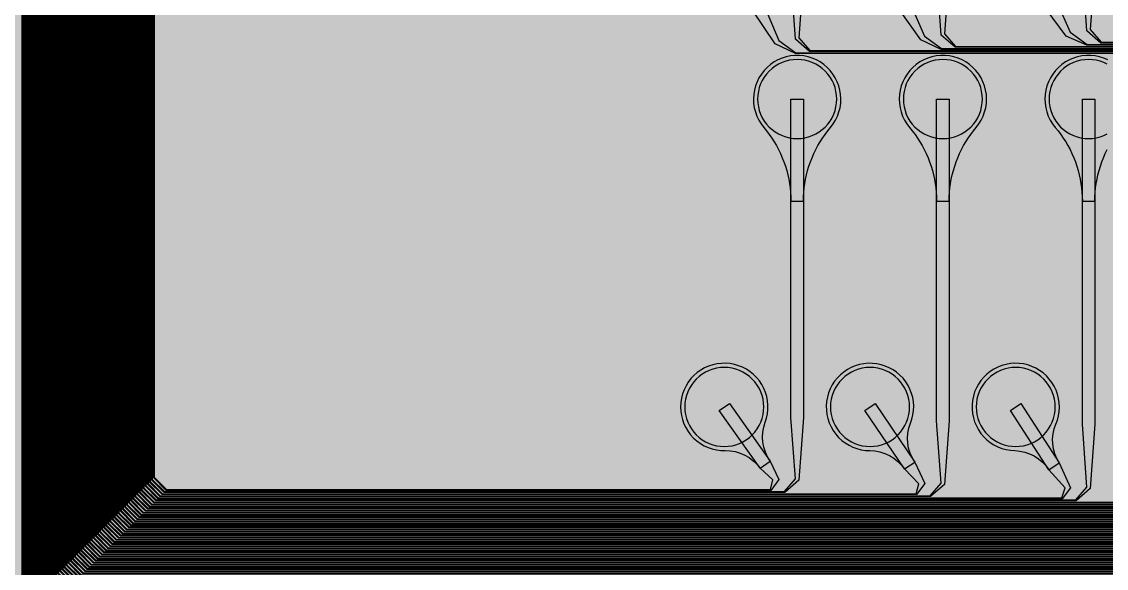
# Model space of a CAD drawing. Header units: metres. Extents: x -7220 to 10980, y -29667 to 1833.
# Drawn here: x 1880 to 4485, y -28280 to -26966 of the extents above; entities that cross this region are included whole.
import ezdxf

# ---------------------------------------------------------------- set-up
doc = ezdxf.new("R2010")
doc.units = ezdxf.units.M
for name, color, linetype in [('Metal1', 4, 'CONTINUOUS'), ('Polyimide', 7, 'CONTINUOUS'), ('Polyimide_Negative', 5, 'CONTINUOUS')]:
    doc.layers.add(name, color=color, linetype=linetype)

msp = doc.modelspace()

# ---------------------------------------------------------------- hatches: boundary and pattern name
at = {"layer": 'Polyimide'}
msp.add_hatch(color=7, dxfattribs=at).paths.add_polyline_path([(4099.4, -13861.6), (4142.6, -14152.8), (4214.2, -14438.4), (4313.4, -14715.5), (4439.2, -14981.7), (4590.6, -15234.2), (4766, -15470.7), (4963.7, -15688.8), (5181.8, -15886.5), (5418.3, -16061.9), (5670.8, -16213.3), (5936.9, -16339.1), (6214.1, -16438.3), (6499.7, -16509.9), (6790.9, -16553.1), (7085, -16567.5), (9980.4, -16567.5), (10058.8, -16571.4), (10136.4, -16582.9), (10212.6, -16601.9), (10286.5, -16628.4), (10357.5, -16662), (10424.8, -16702.3), (10487.9, -16749.1), (10546.1, -16801.8), (10598.8, -16860), (10645.6, -16923), (10685.9, -16990.4), (10719.5, -17061.4), (10745.9, -17135.3), (10765, -17211.4), (10776.5, -17289.1), (10780.4, -17367.5), (10780.4, -21957.3), (10741.6, -22012.9), (10706, -22070.6), (10673.6, -22130.1), (10644.5, -22191.4), (10618.9, -22254.2), (10596.8, -22318.2), (10578.3, -22383.5), (10563.4, -22449.6), (10552.2, -22516.5), (10544.7, -22583.8), (10541, -22651.5), (10541, -22719.3), (10544.7, -22787), (10552.2, -22854.4), (10563.4, -22921.2), (10578.3, -22987.4), (10596.8, -23052.6), (10618.9, -23116.7), (10644.5, -23179.5), (10673.6, -23240.7), (10706, -23300.3), (10741.6, -23357.9), (10780.4, -23413.5), (10780.4, -28667.5), (10776.5, -28745.9), (10765, -28823.6), (10745.9, -28899.7), (10719.5, -28973.6), (10685.9, -29044.6), (10645.6, -29112), (10598.8, -29175), (10546.1, -29233.2), (10487.9, -29285.9), (10424.8, -29332.7), (10357.5, -29373), (10286.5, -29406.6), (10212.6, -29433.1), (10136.4, -29452.1), (10058.8, -29463.6), (9980.4, -29467.5), (-6219.6, -29467.5), (-6298, -29463.6), (-6375.7, -29452.1), (-6451.9, -29433.1), (-6525.8, -29406.6), (-6596.7, -29373), (-6664.1, -29332.7), (-6727.1, -29285.9), (-6785.3, -29233.2), (-6838, -29175), (-6884.8, -29112), (-6925.2, -29044.6), (-6958.7, -28973.6), (-6985.2, -28899.7), (-7004.3, -28823.6), (-7015.8, -28745.9), (-7019.6, -28667.5), (-7019.6, -23426.3), (-6979.4, -23370.1), (-6942.3, -23311.6), (-6908.7, -23251.2), (-6878.5, -23189), (-6851.8, -23125.1), (-6828.8, -23059.9), (-6809.5, -22993.4), (-6794, -22926), (-6782.4, -22857.8), (-6774.6, -22789.1), (-6770.7, -22720), (-6770.7, -22650.8), (-6774.6, -22581.8), (-6782.4, -22513), (-6794, -22444.8), (-6809.5, -22377.4), (-6828.8, -22311), (-6851.8, -22245.7), (-6878.5, -22181.9), (-6908.7, -22119.7), (-6942.3, -22059.2), (-6979.4, -22000.8), (-7019.6, -21944.5), (-7019.6, -17367.5), (-7015.8, -17289.1), (-7004.3, -17211.4), (-6985.2, -17135.3), (-6958.7, -17061.4), (-6925.2, -16990.4), (-6884.8, -16923), (-6838, -16860), (-6785.3, -16801.8), (-6727.1, -16749.1), (-6664.1, -16702.3), (-6596.7, -16662), (-6525.8, -16628.4), (-6451.9, -16601.9), (-6375.7, -16582.9), (-6298, -16571.4), (-6219.6, -16567.5), (-3314, -16567.5), (-3019.9, -16553.1), (-2728.7, -16509.9), (-2443.1, -16438.3), (-2165.9, -16339.1), (-1899.8, -16213.3), (-1647.3, -16061.9), (-1410.8, -15886.5), (-1192.7, -15688.8), (-995, -15470.7), (-819.6, -15234.2), (-668.2, -14981.7), (-542.4, -14715.5), (-443.2, -14438.4), (-371.6, -14152.8), (-328.4, -13861.6), (-314, -13567.5), (-314, -13373.5), (-317.5, -13328.1), (-327.7, -13283.8), (-344.6, -13241.5), (-367.6, -13202.3), (-396.4, -13167), (-430.1, -13136.5), (-468, -13111.4), (-509.3, -13092.3), (-509.3, -13092.3), (-578.2, -13061.3), (-642.2, -13021.2), (-700.3, -12973), (-751.3, -12917.3), (-794.4, -12855.3), (-828.7, -12788.1), (-853.7, -12716.8), (-868.9, -12642.8), (-874, -12567.5), (-868.9, -12492.2), (-853.7, -12418.2), (-828.7, -12346.9), (-794.4, -12279.7), (-751.3, -12217.7), (-700.3, -12162), (-642.2, -12113.8), (-578.2, -12073.7), (-509.3, -12042.7), (-509.3, -12042.7), (-468, -12023.6), (-430.1, -11998.5), (-396.4, -11968), (-367.6, -11932.7), (-344.6, -11893.5), (-327.7, -11851.2), (-317.5, -11806.9), (-314, -11761.5), (-314, -11074.3), (-317.5, -11028.9), (-327.7, -10984.6), (-344.6, -10942.4), (-367.6, -10903.1), (-396.4, -10867.8), (-430.1, -10837.3), (-468, -10812.2), (-509.3, -10793.2), (-509.3, -10793.2), (-578.2, -10762.1), (-642.2, -10722.1), (-700.3, -10673.8), (-751.3, -10618.1), (-794.4, -10556.1), (-828.7, -10488.9), (-853.7, -10417.6), (-868.9, -10343.7), (-874, -10268.3), (-868.9, -10193), (-853.7, -10119), (-828.7, -10047.8), (-794.4, -9980.5), (-751.3, -9918.5), (-700.3, -9862.9), (-642.2, -9814.6), (-578.2, -9774.6), (-509.3, -9743.5), (-509.3, -9743.5), (-468, -9724.5), (-430.1, -9699.4), (-396.4, -9668.8), (-367.6, -9633.5), (-344.6, -9594.3), (-327.7, -9552), (-317.5, -9507.7), (-314, -9462.4), (-314, -8775.1), (-317.5, -8729.8), (-327.7, -8685.5), (-344.6, -8643.2), (-367.6, -8604), (-396.4, -8568.7), (-430.1, -8538.1), (-468, -8513), (-509.3, -8494), (-509.3, -8494), (-578.2, -8462.9), (-642.2, -8422.9), (-700.3, -8374.6), (-751.3, -8319), (-794.4, -8257), (-828.7, -8189.7), (-853.7, -8118.5), (-868.9, -8044.5), (-874, -7969.2), (-868.9, -7893.8), (-853.7, -7819.9), (-828.7, -7748.6), (-794.4, -7681.4), (-751.3, -7619.4), (-700.3, -7563.7), (-642.2, -7515.4), (-578.2, -7475.4), (-509.3, -7444.3), (-509.3, -7444.3), (-468, -7425.3), (-430.1, -7400.2), (-396.4, -7369.7), (-367.6, -7334.4), (-344.6, -7295.1), (-327.7, -7252.9), (-317.5, -7208.6), (-314, -7163.2), (-314, -6476), (-317.5, -6430.6), (-327.7, -6386.3), (-344.6, -6344), (-367.6, -6304.8), (-396.4, -6269.5), (-430.1, -6239), (-468, -6213.9), (-509.3, -6194.8), (-509.3, -6194.8), (-578.2, -6163.8), (-642.2, -6123.7), (-700.3, -6075.5), (-751.3, -6019.8), (-794.4, -5957.8), (-828.7, -5890.6), (-853.7, -5819.3), (-868.9, -5745.3), (-874, -5670), (-868.9, -5594.7), (-853.7, -5520.7), (-828.7, -5449.4), (-794.4, -5382.2), (-751.3, -5320.2), (-700.3, -5264.5), (-642.2, -5216.3), (-578.2, -5176.2), (-509.3, -5145.2), (-509.3, -5145.2), (-468, -5126.1), (-430.1, -5101), (-396.4, -5070.5), (-367.6, -5035.2), (-344.6, -4996), (-327.7, -4953.7), (-317.5, -4909.4), (-314, -4864), (-314, 380), (-314, 1532.5), (-269, 1532.5), (-268.8, 1525.6), (-268.1, 1518.8), (-267, 1512), (-265.4, 1505.3), (-263.4, 1498.7), (-261, 1492.3), (-258.2, 1486.1), (-254.9, 1480), (-251.3, 1474.2), (-247.3, 1468.6), (-242.9, 1463.3), (-238.2, 1458.3), (-233.2, 1453.6), (-227.9, 1449.2), (-222.3, 1445.2), (-216.5, 1441.6), (-210.4, 1438.3), (-204.2, 1435.5), (-197.8, 1433.1), (-191.2, 1431.1), (-184.5, 1429.5), (-177.7, 1428.4), (-170.9, 1427.7), (-164, 1427.5), (-157.1, 1427.7), (-150.3, 1428.4), (-143.5, 1429.5), (-136.8, 1431.1), (-130.2, 1433.1), (-123.8, 1435.5), (-117.6, 1438.3), (-111.5, 1441.6), (-105.7, 1445.2), (-100.1, 1449.2), (-94.8, 1453.6), (-89.8, 1458.3), (-85.1, 1463.3), (-80.7, 1468.6), (-76.7, 1474.2), (-73.1, 1480), (-69.8, 1486.1), (-67, 1492.3), (-64.6, 1498.7), (-62.6, 1505.3), (-61, 1512), (-59.9, 1518.8), (-59.2, 1525.6), (-59, 1532.5), (1786, 1532.5), (3835, 1532.5), (3835.2, 1539), (3835.9, 1545.6), (3836.9, 1552), (3838.4, 1558.4), (3840.3, 1564.6), (3842.6, 1570.8), (3845.3, 1576.7), (3848.4, 1582.5), (3851.9, 1588.1), (3855.7, 1593.4), (3859.8, 1598.4), (3864.3, 1603.2), (3869.1, 1607.7), (3874.1, 1611.8), (3879.4, 1615.6), (3885, 1619.1), (3890.8, 1622.2), (3896.7, 1624.9), (3902.9, 1627.2), (3909.1, 1629.1), (3915.5, 1630.6), (3921.9, 1631.6), (3928.5, 1632.3), (3935, 1632.5), (3941.5, 1632.3), (3948.1, 1631.6), (3954.5, 1630.6), (3960.9, 1629.1), (3967.1, 1627.2), (3973.3, 1624.9), (3979.2, 1622.2), (3985, 1619.1), (3990.6, 1615.6), (3995.9, 1611.8), (4000.9, 1607.7), (4005.7, 1603.2), (4010.2, 1598.4), (4014.3, 1593.4), (4018.1, 1588.1), (4021.6, 1582.5), (4024.7, 1576.7), (4027.4, 1570.8), (4029.7, 1564.6), (4031.6, 1558.4), (4033.1, 1552), (4034.1, 1545.6), (4034.8, 1539), (4035, 1532.5), (4085, 1532.5), (4085, 380), (4085, 330), (4085, -4864), (4088.5, -4909.4), (4098.7, -4953.7), (4115.6, -4996), (4138.6, -5035.2), (4167.4, -5070.5), (4201.1, -5101), (4239, -5126.1), (4280.3, -5145.2), (4280.3, -5145.2), (4349.2, -5176.2), (4413.2, -5216.3), (4471.3, -5264.5), (4522.3, -5320.2), (4565.4, -5382.2), (4599.7, -5449.4), (4624.7, -5520.7), (4639.9, -5594.7), (4645, -5670), (4639.9, -5745.3), (4624.7, -5819.3), (4599.7, -5890.6), (4565.4, -5957.8), (4522.3, -6019.8), (4471.3, -6075.5), (4413.2, -6123.7), (4349.2, -6163.8), (4280.3, -6194.8), (4239, -6213.9), (4201.1, -6239), (4167.4, -6269.5), (4138.6, -6304.8), (4115.6, -6344), (4098.7, -6386.3), (4088.5, -6430.6), (4085, -6476), (4085, -13567.5), (4099.4, -13861.6)])

# ---------------------------------------------------------------- linework, layer by layer
at = {"layer": 'Metal1'}
for points in [[(1883.9, -18191.7), (1883.9, -28376.6), (1913.3, -28406), (9462.5, -28406), (9491.9, -28376.6), (9491.9, -26917.4), (9462.5, -26888), (9022.5, -26888), (8988.4, -26858.8), (8977.9, -26728), (8977.9, -26042.5), (9007.9, -26042.5), (9007.9, -26728), (8997.3, -26855.2), (9023.3, -26886), (9463.3, -26886), (9493.9, -26916.6), (9493.9, -28377.4), (9463.3, -28408), (1912.5, -28408), (1881.9, -28377.4), (1881.9, -18191.7)], [(1888.9, -18191.7), (1888.9, -28371.6), (1918.3, -28401), (9457.5, -28401), (9486.9, -28371.6), (9486.9, -26922.4), (9457.5, -26893), (8957.2, -26893), (8897.7, -26883.5), (8807.3, -26793.1), (8828.5, -26771.9), (8914.7, -26858.1), (8957.6, -26891), (9458.3, -26891), (9488.9, -26921.6), (9488.9, -28372.4), (9458.3, -28403), (1917.5, -28403), (1886.9, -28372.4), (1886.9, -18191.7)], [(1893.9, -18191.7), (1893.9, -28366.6), (1923.3, -28396), (9452.5, -28396), (9481.9, -28366.6), (9481.9, -26927.4), (9452.5, -26898), (8672.5, -26898), (8638.4, -26868.8), (8627.9, -26736), (8627.9, -26042.5), (8657.9, -26042.5), (8657.9, -26736), (8647.3, -26865.2), (8673.3, -26896), (9453.3, -26896), (9483.9, -26926.6), (9483.9, -28367.4), (9453.3, -28398), (1922.5, -28398), (1891.9, -28367.4), (1891.9, -18191.7)], [(1898.9, -18191.7), (1898.9, -28361.6), (1928.3, -28391), (9447.5, -28391), (9476.9, -28361.6), (9476.9, -26932.4), (9447.5, -26903), (8617.2, -26903), (8557.7, -26893.5), (8457.3, -26793.1), (8478.5, -26771.9), (8574.7, -26868.1), (8617.6, -26901), (9448.3, -26901), (9478.9, -26931.6), (9478.9, -28362.4), (9448.3, -28393), (1927.5, -28393), (1896.9, -28362.4), (1896.9, -18191.7)], [(1903.9, -18191.7), (1903.9, -28356.6), (1933.3, -28386), (9442.5, -28386), (9471.9, -28356.6), (9471.9, -26937.4), (9442.5, -26908), (8322.5, -26908), (8288.5, -26878.8), (8277.9, -26744), (8277.9, -26042.5), (8307.9, -26042.5), (8307.9, -26744), (8297.3, -26875.2), (8323.3, -26906), (9443.3, -26906), (9473.9, -26936.6), (9473.9, -28357.4), (9443.3, -28388), (1932.5, -28388), (1901.9, -28357.4), (1901.9, -18191.7)], [(1908.9, -18191.7), (1908.9, -28351.6), (1938.3, -28381), (9437.5, -28381), (9466.9, -28351.6), (9466.9, -26942.4), (9437.5, -26913), (8277.2, -26913), (8217.7, -26903.5), (8107.3, -26793.1), (8128.5, -26771.9), (8234.7, -26878.1), (8277.6, -26911), (9438.3, -26911), (9468.9, -26941.6), (9468.9, -28352.4), (9438.3, -28383), (1937.5, -28383), (1906.9, -28352.4), (1906.9, -18191.7)], [(1913.9, -18191.7), (1913.9, -28346.6), (1943.3, -28376), (9432.5, -28376), (9461.9, -28346.6), (9461.9, -26947.4), (9432.5, -26918), (7972.5, -26918), (7938.5, -26888.8), (7927.9, -26752), (7927.9, -26042.5), (7957.9, -26042.5), (7957.9, -26752), (7947.2, -26885.2), (7973.3, -26916), (9433.3, -26916), (9463.9, -26946.6), (9463.9, -28347.4), (9433.3, -28378), (1942.5, -28378), (1911.9, -28347.4), (1911.9, -18191.7)], [(1918.9, -18191.7), (1918.9, -28341.6), (1948.3, -28371), (9427.5, -28371), (9456.9, -28341.6), (9456.9, -26952.4), (9427.5, -26923), (7937.2, -26923), (7877.7, -26913.5), (7757.3, -26793.1), (7778.5, -26771.9), (7894.7, -26888.1), (7937.6, -26921), (9428.3, -26921), (9458.9, -26951.6), (9458.9, -28342.4), (9428.3, -28373), (1947.5, -28373), (1916.9, -28342.4), (1916.9, -18191.7)], [(1923.9, -18191.7), (1923.9, -28336.6), (1953.3, -28366), (9422.5, -28366), (9451.9, -28336.6), (9451.9, -26957.4), (9422.5, -26928), (7622.5, -26928), (7588.6, -26898.8), (7577.9, -26760), (7577.9, -26042.5), (7607.9, -26042.5), (7607.9, -26760), (7597.2, -26895.2), (7623.3, -26926), (9423.3, -26926), (9453.9, -26956.6), (9453.9, -28337.4), (9423.3, -28368), (1952.5, -28368), (1921.9, -28337.4), (1921.9, -18191.7)], [(1928.9, -18191.7), (1928.9, -28331.6), (1958.3, -28361), (9417.5, -28361), (9446.9, -28331.6), (9446.9, -26962.4), (9417.5, -26933), (7597.2, -26933), (7539, -26921.4), (7527.3, -26913.1), (7407.3, -26793.1), (7428.5, -26771.9), (7548.5, -26891.9), (7553.3, -26900.1), (7597.6, -26931), (9418.3, -26931), (9448.9, -26961.6), (9448.9, -28332.4), (9418.3, -28363), (1957.5, -28363), (1926.9, -28332.4), (1926.9, -18191.7)], [(1933.9, -18191.7), (1933.9, -28326.6), (1963.3, -28356), (9412.5, -28356), (9441.9, -28326.6), (9441.9, -26967.4), (9412.5, -26938), (7272.5, -26938), (7238.6, -26908.8), (7227.9, -26768), (7227.9, -26042.5), (7257.9, -26042.5), (7257.9, -26768), (7247.1, -26905.2), (7273.3, -26936), (9413.3, -26936), (9443.9, -26966.6), (9443.9, -28327.4), (9413.3, -28358), (1962.5, -28358), (1931.9, -28327.4), (1931.9, -18191.7)], [(1938.9, -18191.7), (1938.9, -28321.6), (1968.3, -28351), (9407.5, -28351), (9436.9, -28321.6), (9436.9, -26972.4), (9407.5, -26943), (7257.2, -26943), (7200.2, -26929.7), (7177.3, -26913.1), (7057.3, -26793.1), (7078.5, -26771.9), (7198.5, -26891.9), (7212.1, -26911.8), (7257.6, -26941), (9408.3, -26941), (9438.9, -26971.6), (9438.9, -28322.4), (9408.3, -28353), (1967.5, -28353), (1936.9, -28322.4), (1936.9, -18191.7)], [(1943.9, -18191.7), (1943.9, -28316.6), (1973.3, -28346), (9402.5, -28346), (9431.9, -28316.6), (9431.9, -26977.4), (9402.5, -26948), (6922.5, -26948), (6888.6, -26918.8), (6877.9, -26776), (6877.9, -26042.5), (6907.9, -26042.5), (6907.9, -26776), (6897.1, -26915.2), (6923.3, -26946), (9403.3, -26946), (9433.9, -26976.6), (9433.9, -28317.4), (9403.3, -28348), (1972.5, -28348), (1941.9, -28317.4), (1941.9, -18191.7)], [(1948.9, -18191.7), (1948.9, -28311.6), (1978.3, -28341), (9397.5, -28341), (9426.9, -28311.6), (9426.9, -26982.4), (9397.5, -26953), (6917.2, -26953), (6861, -26938.5), (6827.3, -26913.1), (6707.3, -26793.1), (6728.5, -26771.9), (6848.5, -26891.9), (6871.3, -26923), (6917.6, -26951), (9398.3, -26951), (9428.9, -26981.6), (9428.9, -28312.4), (9398.3, -28343), (1977.5, -28343), (1946.9, -28312.4), (1946.9, -18191.7)], [(1953.9, -18191.7), (1953.9, -28306.6), (1983.3, -28336), (9392.5, -28336), (9421.9, -28306.6), (9421.9, -26987.4), (9392.5, -26958), (6572.5, -26958), (6538.7, -26928.7), (6527.9, -26784), (6527.9, -26042.5), (6557.9, -26042.5), (6557.9, -26784), (6547.1, -26925.3), (6573.3, -26956), (9393.3, -26956), (9423.9, -26986.6), (9423.9, -28307.4), (9393.3, -28338), (1982.5, -28338), (1951.9, -28307.4), (1951.9, -18191.7)], [(1958.9, -18191.7), (1958.9, -28301.6), (1988.3, -28331), (9387.5, -28331), (9416.9, -28301.6), (9416.9, -26992.4), (9387.5, -26963), (6538.9, -26963), (6484, -26946.5), (6461, -26925.2), (6356.1, -26791.8), (6379.7, -26773.2), (6484.6, -26906.6), (6497.1, -26930.3), (6539.3, -26961), (9388.3, -26961), (9418.9, -26991.6), (9418.9, -28302.4), (9388.3, -28333), (1987.5, -28333), (1956.9, -28302.4), (1956.9, -18191.7)], [(1963.9, -18191.7), (1963.9, -28296.6), (1993.3, -28326), (9382.5, -28326), (9411.9, -28296.6), (9411.9, -26997.4), (9382.5, -26968), (6222.5, -26968), (6188.7, -26938.7), (6177.9, -26792), (6177.9, -26042.5), (6207.9, -26042.5), (6207.9, -26792), (6197, -26935.3), (6223.3, -26966), (9383.3, -26966), (9413.9, -26996.6), (9413.9, -28297.4), (9383.3, -28328), (1992.5, -28328), (1961.9, -28297.4), (1961.9, -18191.7)], [(1968.9, -18191.7), (1968.9, -28291.6), (1998.3, -28321), (9377.5, -28321), (9406.9, -28291.6), (9406.9, -27002.4), (9377.5, -26973), (6188.9, -26973), (6135, -26955.3), (6107.3, -26927.5), (6005.8, -26791.5), (6029.9, -26773.5), (6131.3, -26909.6), (6147.3, -26940.6), (6189.3, -26971), (9378.3, -26971), (9408.9, -27001.6), (9408.9, -28292.4), (9378.3, -28323), (1997.5, -28323), (1966.9, -28292.4), (1966.9, -18191.7)], [(1973.9, -18191.7), (1973.9, -28286.6), (2003.3, -28316), (9372.5, -28316), (9401.9, -28286.6), (9401.9, -27007.4), (9372.5, -26978), (5872.5, -26978), (5838.7, -26948.7), (5827.9, -26800), (5827.9, -26042.5), (5857.9, -26042.5), (5857.9, -26800), (5847, -26945.3), (5873.3, -26976), (9373.3, -26976), (9403.9, -27006.6), (9403.9, -28287.4), (9373.3, -28318), (2002.5, -28318), (1971.9, -28287.4), (1971.9, -18191.7)], [(1978.9, -18191.7), (1978.9, -28281.6), (2008.3, -28311), (9367.5, -28311), (9396.9, -28281.6), (9396.9, -27012.4), (9367.5, -26983), (5838.8, -26983), (5785.9, -26964.2), (5753.7, -26929.7), (5655.6, -26791.2), (5680.1, -26773.8), (5778.2, -26912.4), (5797.6, -26950.8), (5839.3, -26981), (9368.3, -26981), (9398.9, -27011.6), (9398.9, -28282.4), (9368.3, -28313), (2007.5, -28313), (1976.9, -28282.4), (1976.9, -18191.7)], [(1983.9, -18191.7), (1983.9, -28276.6), (2013.3, -28306), (9362.5, -28306), (9391.9, -28276.6), (9391.9, -27017.4), (9362.5, -26988), (5522.5, -26988), (5488.8, -26958.7), (5477.9, -26808), (5477.9, -26042.5), (5507.9, -26042.5), (5507.9, -26808), (5497, -26955.3), (5523.3, -26986), (9363.3, -26986), (9393.9, -27016.6), (9393.9, -28277.4), (9363.3, -28308), (2012.5, -28308), (1981.9, -28277.4), (1981.9, -18191.7)], [(1988.9, -18191.7), (1988.9, -28271.6), (2018.3, -28301), (9357.5, -28301), (9386.9, -28271.6), (9386.9, -27022.4), (9357.5, -26993), (5488.8, -26993), (5436.8, -26973.3), (5400.3, -26931.6), (5305.4, -26790.9), (5330.3, -26774.1), (5425.2, -26914.8), (5447.8, -26961), (5489.3, -26991), (9358.3, -26991), (9388.9, -27021.6), (9388.9, -28272.4), (9358.3, -28303), (2017.5, -28303), (1986.9, -28272.4), (1986.9, -18191.7)], [(1993.9, -18191.7), (1993.9, -28266.6), (2023.3, -28296), (9352.5, -28296), (9381.9, -28266.6), (9381.9, -27027.4), (9352.5, -26998), (5172.5, -26998), (5138.8, -26968.7), (5127.9, -26816), (5127.9, -26042.5), (5157.9, -26042.5), (5157.9, -26816), (5146.9, -26965.3), (5173.3, -26996), (9353.3, -26996), (9383.9, -27026.6), (9383.9, -28267.4), (9353.3, -28298), (2022.5, -28298), (1991.9, -28267.4), (1991.9, -18191.7)], [(1998.9, -18191.7), (1998.9, -28261.6), (2028.3, -28291), (9347.5, -28291), (9376.9, -28261.6), (9376.9, -27032.4), (9347.5, -27003), (5138.8, -27003), (5087.6, -26982.4), (5047.1, -26933.3), (4955.3, -26790.6), (4980.5, -26774.4), (5072.3, -26917.1), (5098.1, -26971.1), (5139.3, -27001), (9348.3, -27001), (9378.9, -27031.6), (9378.9, -28262.4), (9348.3, -28293), (2027.5, -28293), (1996.9, -28262.4), (1996.9, -18191.7)], [(2003.9, -18191.7), (2003.9, -28256.6), (2033.3, -28286), (9342.5, -28286), (9371.9, -28256.6), (9371.9, -27037.4), (9342.5, -27008), (4822.5, -27008), (4788.8, -26978.7), (4777.9, -26824), (4777.9, -26042.5), (4807.9, -26042.5), (4807.9, -26824), (4796.9, -26975.3), (4823.3, -27006), (9343.3, -27006), (9373.9, -27036.6), (9373.9, -28257.4), (9343.3, -28288), (2032.5, -28288), (2001.9, -28257.4), (2001.9, -18191.7)], [(2008.9, -18191.7), (2008.9, -28251.6), (2038.3, -28281), (9337.5, -28281), (9366.9, -28251.6), (9366.9, -27042.4), (9337.5, -27013), (4788.8, -27013), (4738.4, -26991.7), (4694, -26934.9), (4605.1, -26790.4), (4630.7, -26774.6), (4719.6, -26919.2), (4748.4, -26981.2), (4789.3, -27011), (9338.3, -27011), (9368.9, -27041.6), (9368.9, -28252.4), (9338.3, -28283), (2037.5, -28283), (2006.9, -28252.4), (2006.9, -18191.7)], [(2013.9, -18191.7), (2013.9, -28246.6), (2043.3, -28276), (9332.5, -28276), (9361.9, -28246.6), (9361.9, -27047.4), (9332.5, -27018), (4472.5, -27018), (4438.9, -26988.7), (4427.9, -26832), (4427.9, -26042.5), (4457.9, -26042.5), (4457.9, -26832), (4446.9, -26985.3), (4473.3, -27016), (9333.3, -27016), (9363.9, -27046.6), (9363.9, -28247.4), (9333.3, -28278), (2042.5, -28278), (2011.9, -28247.4), (2011.9, -18191.7)], [(2018.9, -18191.7), (2018.9, -28241.6), (2048.3, -28271), (9327.5, -28271), (9356.9, -28241.6), (9356.9, -27052.4), (9327.5, -27023), (4438.8, -27023), (4389.1, -27001), (4341.1, -26936.3), (4255, -26790.1), (4280.8, -26774.9), (4367, -26921.1), (4398.6, -26991.3), (4439.4, -27021), (9328.3, -27021), (9358.9, -27051.6), (9358.9, -28242.4), (9328.3, -28273), (2047.5, -28273), (2016.9, -28242.4), (2016.9, -18191.7)], [(2023.9, -18191.7), (2023.9, -28236.6), (2053.3, -28266), (9322.5, -28266), (9351.9, -28236.6), (9351.9, -27057.4), (9322.5, -27028), (4122.5, -27028), (4088.9, -26998.6), (4077.9, -26840), (4077.9, -26042.5), (4107.9, -26042.5), (4107.9, -26840), (4096.9, -26995.4), (4123.3, -27026), (9323.3, -27026), (9353.9, -27056.6), (9353.9, -28237.4), (9323.3, -28268), (2052.5, -28268), (2021.9, -28237.4), (2021.9, -18191.7)], [(2028.9, -18191.7), (2028.9, -28231.6), (2058.3, -28261), (9317.5, -28261), (9346.9, -28231.6), (9346.9, -27062.4), (9317.5, -27033), (4088.8, -27033), (4039.7, -27010.4), (3988.4, -26937.6), (3904.8, -26789.9), (3930.9, -26775.1), (4014.5, -26922.8), (4048.9, -27001.4), (4089.4, -27031), (9318.3, -27031), (9348.9, -27061.6), (9348.9, -28232.4), (9318.3, -28263), (2057.5, -28263), (2026.9, -28232.4), (2026.9, -18191.7)], [(2033.9, -18191.7), (2033.9, -28226.6), (2063.3, -28256), (9312.5, -28256), (9341.9, -28226.6), (9341.9, -27067.4), (9312.5, -27038), (3772.5, -27038), (3738.9, -27008.6), (3727.9, -26848), (3727.9, -26042.5), (3757.9, -26042.5), (3757.9, -26848), (3746.8, -27005.4), (3773.3, -27036), (9313.3, -27036), (9343.9, -27066.6), (9343.9, -28227.4), (9313.3, -28258), (2062.5, -28258), (2031.9, -28227.4), (2031.9, -18191.7)], [(2038.9, -18191.7), (2038.9, -28221.6), (2068.3, -28251), (9307.5, -28251), (9336.9, -28221.6), (9336.9, -27072.4), (9307.5, -27043), (3738.8, -27043), (3690.3, -27019.9), (3635.8, -26938.7), (3554.7, -26789.7), (3581.1, -26775.3), (3662.2, -26924.4), (3699.2, -27011.4), (3739.4, -27041), (9308.3, -27041), (9338.9, -27071.6), (9338.9, -28222.4), (9308.3, -28253), (2067.5, -28253), (2036.9, -28222.4), (2036.9, -18191.7)], [(2043.9, -18191.7), (2043.9, -28216.6), (2073.3, -28246), (8962.5, -28246), (8989.2, -28215.5), (8977.9, -28038), (8977.9, -27152.5), (9007.9, -27152.5), (9007.9, -28038), (8996.6, -28218.5), (8963.3, -28248), (2072.5, -28248), (2041.9, -28217.4), (2041.9, -18191.7)], [(2048.9, -18191.7), (2048.9, -28211.6), (2078.3, -28241), (8928.6, -28241), (8943.9, -28213.8), (8875.2, -28074.5), (8804, -27898.1), (8831.8, -27886.9), (8903.1, -28063.3), (8951.8, -28214.6), (8929.6, -28243), (2077.5, -28243), (2046.9, -28212.4), (2046.9, -18191.7)], [(2053.9, -18191.7), (2053.9, -28206.6), (2083.3, -28236), (8612.5, -28236), (8639.2, -28205.5), (8627.9, -28030), (8627.9, -27152.5), (8657.9, -27152.5), (8657.9, -28030), (8646.6, -28208.5), (8613.3, -28238), (2082.5, -28238), (2051.9, -28207.4), (2051.9, -18191.7)], [(2058.9, -18191.7), (2058.9, -28201.6), (2088.3, -28231), (8578.6, -28231), (8593.6, -28203.9), (8525.3, -28069.5), (8454, -27898.3), (8481.7, -27886.7), (8553, -28058), (8601.5, -28204.7), (8579.6, -28233), (2087.5, -28233), (2056.9, -28202.4), (2056.9, -18191.7)], [(2063.9, -18191.7), (2063.9, -28196.6), (2093.3, -28226), (8262.5, -28226), (8289.1, -28195.5), (8277.9, -28022), (8277.9, -27152.5), (8307.9, -27152.5), (8307.9, -28022), (8296.6, -28198.5), (8263.3, -28228), (2092.5, -28228), (2061.9, -28197.4), (2061.9, -18191.7)], [(2068.9, -18191.7), (2068.9, -28191.6), (2098.3, -28221), (8228.5, -28221), (8243.2, -28194.1), (8175.3, -28064.6), (8104.1, -27898.4), (8131.7, -27886.6), (8202.9, -28052.7), (8251.3, -28194.8), (8229.6, -28223), (2097.5, -28223), (2066.9, -28192.4), (2066.9, -18191.7)], [(2073.9, -18191.7), (2073.9, -28186.6), (2103.3, -28216), (7912.5, -28216), (7939.1, -28185.4), (7927.9, -28014), (7927.9, -27152.5), (7957.9, -27152.5), (7957.9, -28014), (7946.6, -28188.6), (7913.3, -28218), (2102.5, -28218), (2071.9, -28187.4), (2071.9, -18191.7)], [(2078.9, -18191.7), (2078.9, -28181.6), (2108.3, -28211), (7878.5, -28211), (7892.9, -28184.2), (7825.3, -28059.6), (7754.2, -27898.6), (7781.6, -27886.4), (7852.8, -28047.4), (7901, -28184.9), (7879.6, -28213), (2107.5, -28213), (2076.9, -28182.4), (2076.9, -18191.7)], [(2083.9, -18191.7), (2083.9, -28176.6), (2113.3, -28206), (7562.5, -28206), (7589.1, -28175.4), (7577.9, -28006), (7577.9, -27152.5), (7607.9, -27152.5), (7607.9, -28006), (7596.7, -28178.6), (7563.3, -28208), (2112.5, -28208), (2081.9, -28177.4), (2081.9, -18191.7)], [(2088.9, -18191.7), (2088.9, -28171.6), (2118.3, -28201), (7528.5, -28201), (7542.5, -28174.4), (7475.3, -28054.6), (7404.2, -27898.7), (7431.5, -27886.3), (7502.6, -28042.1), (7550.8, -28175), (7529.6, -28203), (2117.5, -28203), (2086.9, -28172.4), (2086.9, -18191.7)], [(2093.9, -18191.7), (2093.9, -28166.6), (2123.3, -28196), (7212.5, -28196), (7239.1, -28165.4), (7227.9, -27998), (7227.9, -27152.5), (7257.9, -27152.5), (7257.9, -27998), (7246.7, -28168.6), (7213.3, -28198), (2122.5, -28198), (2091.9, -28167.4), (2091.9, -18191.7)], [(2098.9, -18191.7), (2098.9, -28161.6), (2128.3, -28191), (7178.5, -28191), (7192, -28164.6), (7126.7, -28052.4), (7054.3, -27898.9), (7081.4, -27886.1), (7153.8, -28039.6), (7200.6, -28165.1), (7179.6, -28193), (2127.5, -28193), (2096.9, -28162.4), (2096.9, -18191.7)], [(2103.9, -18191.7), (2103.9, -28156.6), (2133.3, -28186), (6862.5, -28186), (6889, -28155.4), (6877.9, -27990), (6877.9, -27152.5), (6907.9, -27152.5), (6907.9, -27990), (6896.7, -28158.6), (6863.3, -28188), (2132.5, -28188), (2101.9, -28157.4), (2101.9, -18191.7)], [(2108.9, -18191.7), (2108.9, -28151.6), (2138.3, -28181), (6828.5, -28181), (6841.5, -28154.8), (6778.8, -28051.6), (6704.4, -27899.1), (6731.4, -27885.9), (6805.8, -28038.5), (6850.4, -28155.3), (6829.6, -28183), (2137.5, -28183), (2106.9, -28152.4), (2106.9, -18191.7)], [(2113.9, -18191.7), (2113.9, -28146.6), (2143.3, -28176), (6512.5, -28176), (6539, -28145.4), (6527.9, -27982), (6527.9, -27152.5), (6557.9, -27152.5), (6557.9, -27982), (6546.7, -28148.6), (6513.3, -28178), (2142.5, -28178), (2111.9, -28147.4), (2111.9, -18191.7)], [(2118.9, -18191.7), (2118.9, -28141.6), (2148.3, -28171), (6478.5, -28171), (6490.9, -28145), (6431, -28050.7), (6354.5, -27899.3), (6381.3, -27885.7), (6457.8, -28037.2), (6500.2, -28145.4), (6479.6, -28173), (2147.5, -28173), (2116.9, -28142.4), (2116.9, -18191.7)], [(2123.9, -18191.7), (2123.9, -28136.6), (2153.3, -28166), (6162.5, -28166), (6189, -28135.4), (6177.9, -27974), (6177.9, -27152.5), (6207.9, -27152.5), (6207.9, -27974), (6196.8, -28138.6), (6163.3, -28168), (2152.5, -28168), (2121.9, -28137.4), (2121.9, -18191.7)], [(2128.9, -18191.7), (2128.9, -28131.6), (2158.3, -28161), (6128.5, -28161), (6140.3, -28135.3), (6083.4, -28049.8), (6004.6, -27899.5), (6031.2, -27885.5), (6109.9, -28035.9), (6150, -28135.6), (6129.7, -28163), (2157.5, -28163), (2126.9, -28132.4), (2126.9, -18191.7)], [(2133.9, -18191.7), (2133.9, -28126.6), (2163.3, -28156), (5812.5, -28156), (5839, -28125.4), (5827.9, -27966), (5827.9, -27152.5), (5857.9, -27152.5), (5857.9, -27966), (5846.8, -28128.6), (5813.3, -28158), (2162.5, -28158), (2131.9, -28127.4), (2131.9, -18191.7)], [(2138.9, -18191.7), (2138.9, -28121.6), (2168.3, -28151), (5778.5, -28151), (5789.7, -28125.6), (5735.8, -28048.7), (5654.7, -27899.7), (5681.1, -27885.3), (5762.2, -28034.4), (5799.8, -28125.7), (5779.7, -28153), (2167.5, -28153), (2136.9, -28122.4), (2136.9, -18191.7)], [(2143.9, -18191.7), (2143.9, -28116.6), (2173.3, -28146), (5462.5, -28146), (5488.9, -28115.4), (5477.9, -27958), (5477.9, -27152.5), (5507.9, -27152.5), (5507.9, -27958), (5496.8, -28118.6), (5463.3, -28148), (2172.5, -28148), (2141.9, -28117.4), (2141.9, -18191.7)], [(2148.9, -18191.7), (2148.9, -28111.6), (2178.3, -28141), (5428.5, -28141), (5439, -28115.9), (5388.4, -28047.6), (5304.8, -27899.9), (5330.9, -27885.1), (5414.5, -28032.8), (5449.6, -28115.9), (5429.7, -28143), (2177.5, -28143), (2146.9, -28112.4), (2146.9, -18191.7)], [(2153.9, -18191.7), (2153.9, -28106.6), (2183.3, -28136), (5112.5, -28136), (5138.9, -28105.4), (5127.9, -27950), (5127.9, -27152.5), (5157.9, -27152.5), (5157.9, -27950), (5146.9, -28108.6), (5113.3, -28138), (2182.5, -28138), (2151.9, -28107.4), (2151.9, -18191.7)], [(2158.9, -18191.7), (2158.9, -28101.6), (2188.3, -28131), (5078.5, -28131), (5088.2, -28106.2), (5041.1, -28046.3), (4955, -27900.1), (4980.8, -27884.9), (5067, -28031.1), (5099.5, -28106.1), (5079.7, -28133), (2187.5, -28133), (2156.9, -28102.4), (2156.9, -18191.7)], [(2163.9, -18191.7), (2163.9, -28096.6), (2193.3, -28126), (4762.5, -28126), (4788.9, -28095.3), (4777.9, -27942), (4777.9, -27152.5), (4807.9, -27152.5), (4807.9, -27942), (4796.9, -28098.7), (4763.3, -28128), (2192.5, -28128), (2161.9, -28097.4), (2161.9, -18191.7)], [(2168.9, -18191.7), (2168.9, -28091.6), (2198.3, -28121), (4728.5, -28121), (4737.4, -28096.6), (4694, -28044.9), (4605.1, -27900.4), (4630.7, -27884.6), (4719.6, -28029.2), (4749.3, -28096.3), (4729.7, -28123), (2197.5, -28123), (2166.9, -28092.4), (2166.9, -18191.7)], [(2173.9, -18191.7), (2173.9, -28086.6), (2203.3, -28116), (4412.5, -28116), (4438.8, -28085.3), (4427.9, -27934), (4427.9, -27152.5), (4457.9, -27152.5), (4457.9, -27934), (4446.9, -28088.7), (4413.3, -28118), (2202.5, -28118), (2171.9, -28087.4), (2171.9, -18191.7)], [(2178.9, -18191.7), (2178.9, -28081.6), (2208.3, -28111), (4378.5, -28111), (4386.5, -28087), (4347.1, -28043.3), (4255.3, -27900.6), (4280.5, -27884.4), (4372.3, -28027.1), (4399.2, -28086.5), (4379.7, -28113), (2207.5, -28113), (2176.9, -28082.4), (2176.9, -18191.7)], [(2183.9, -18191.7), (2183.9, -28076.6), (2213.3, -28106), (4062.5, -28106), (4088.8, -28075.3), (4077.9, -27926), (4077.9, -27152.5), (4107.9, -27152.5), (4107.9, -27926), (4096.9, -28078.7), (4063.3, -28108), (2212.5, -28108), (2181.9, -28077.4), (2181.9, -18191.7)], [(2188.9, -18191.7), (2188.9, -28071.6), (2218.3, -28101), (4028.5, -28101), (4035.5, -28077.5), (4000.3, -28041.6), (3905.4, -27900.9), (3930.3, -27884.1), (4025.2, -28024.8), (4049.2, -28076.8), (4029.7, -28103), (2217.5, -28103), (2186.9, -28072.4), (2186.9, -18191.7)], [(2193.9, -18191.7), (2193.9, -28066.6), (2223.3, -28096), (3712.5, -28096), (3738.8, -28065.3), (3727.9, -27918), (3727.9, -27152.5), (3757.9, -27152.5), (3757.9, -27918), (3747, -28068.7), (3713.3, -28098), (2222.5, -28098), (2191.9, -28067.4), (2191.9, -18191.7)], [(2198.9, -18191.7), (2198.9, -28061.6), (2228.3, -28091), (3678.5, -28091), (3684.4, -28068), (3653.7, -28039.7), (3555.6, -27901.2), (3580.1, -27883.8), (3678.2, -28022.4), (3699.2, -28067), (3679.7, -28093), (2227.5, -28093), (2196.9, -28062.4), (2196.9, -18191.7)], [(4489, -27058.2), (4479.2, -27054), (4469.1, -27050.8), (4458.7, -27048.7), (4448.2, -27047.6), (4437.6, -27047.6), (4427, -27048.7), (4416.6, -27050.8), (4406.5, -27054), (4396.8, -27058.2), (4387.5, -27063.3), (4378.8, -27069.3), (4370.7, -27076.2), (4363.4, -27083.9), (4356.9, -27092.3), (4351.2, -27101.3), (4346.5, -27110.8), (4342.8, -27120.7), (4340.1, -27130.9), (4338.5, -27141.4), (4337.9, -27152), (4338.4, -27162.6), (4339.9, -27173.1), (4342.5, -27183.4), (4346.1, -27193.3), (4350.8, -27202.9), (4356.3, -27211.9), (4362.7, -27220.4), (4369.5, -27228.7), (4376, -27237.3), (4382.1, -27246.1), (4387.8, -27255.1), (4393.2, -27264.4), (4398.3, -27273.9), (4402.9, -27283.6), (4407.2, -27293.4), (4411.1, -27303.4), (4414.6, -27313.6), (4417.7, -27323.9), (4420.4, -27334.2), (4422.7, -27344.7), (4424.5, -27355.3), (4426, -27365.9), (4427, -27376.6), (4427.7, -27387.3), (4427.9, -27398.1), (4457.9, -27398.1), (4457.9, -27398.1), (4458.1, -27387.3), (4458.7, -27376.6), (4459.8, -27365.9), (4461.2, -27355.3), (4463.1, -27344.7), (4465.4, -27334.2), (4468.1, -27323.9), (4471.2, -27313.6), (4474.7, -27303.4), (4478.6, -27293.4), (4482.8, -27283.6), (4487.5, -27273.9)]]:
    msp.add_lwpolyline(points, dxfattribs=at)
for points in [[(3757.9, -27398.1), (3758.1, -27387.3), (3758.7, -27376.6), (3759.8, -27365.9), (3761.2, -27355.3), (3763.1, -27344.7), (3765.4, -27334.2), (3768.1, -27323.9), (3771.2, -27313.6), (3774.7, -27303.4), (3778.6, -27293.4), (3782.8, -27283.6), (3787.5, -27273.9), (3792.5, -27264.4), (3797.9, -27255.1), (3803.7, -27246.1), (3809.8, -27237.3), (3816.2, -27228.7), (3823, -27220.4), (3829.4, -27211.9), (3835, -27202.9), (3839.6, -27193.3), (3843.2, -27183.4), (3845.8, -27173.1), (3847.4, -27162.6), (3847.9, -27152), (3847.3, -27141.4), (3845.6, -27130.9), (3842.9, -27120.7), (3839.2, -27110.8), (3834.5, -27101.3), (3828.9, -27092.3), (3822.4, -27083.9), (3815, -27076.2), (3807, -27069.3), (3798.3, -27063.3), (3789, -27058.2), (3779.2, -27054), (3769.1, -27050.8), (3758.7, -27048.7), (3748.2, -27047.6), (3737.6, -27047.6), (3727, -27048.7), (3716.6, -27050.8), (3706.5, -27054), (3696.8, -27058.2), (3687.5, -27063.3), (3678.8, -27069.3), (3670.7, -27076.2), (3663.4, -27083.9), (3656.9, -27092.3), (3651.2, -27101.3), (3646.5, -27110.8), (3642.8, -27120.7), (3640.1, -27130.9), (3638.5, -27141.4), (3637.9, -27152), (3638.4, -27162.6), (3639.9, -27173.1), (3642.5, -27183.4), (3646.1, -27193.3), (3650.8, -27202.9), (3656.3, -27211.9), (3662.7, -27220.4), (3669.5, -27228.7), (3676, -27237.3), (3682.1, -27246.1), (3687.8, -27255.1), (3693.2, -27264.4), (3698.3, -27273.9), (3702.9, -27283.6), (3707.2, -27293.4), (3711.1, -27303.4), (3714.6, -27313.6), (3717.7, -27323.9), (3720.4, -27334.2), (3722.7, -27344.7), (3724.5, -27355.3), (3726, -27365.9), (3727, -27376.6), (3727.7, -27387.3), (3727.9, -27398.1), (3757.9, -27398.1)], [(4107.9, -27398.1), (4108.1, -27387.3), (4108.7, -27376.6), (4109.8, -27365.9), (4111.2, -27355.3), (4113.1, -27344.7), (4115.4, -27334.2), (4118.1, -27323.9), (4121.2, -27313.6), (4124.7, -27303.4), (4128.6, -27293.4), (4132.8, -27283.6), (4137.5, -27273.9), (4142.5, -27264.4), (4147.9, -27255.1), (4153.7, -27246.1), (4159.8, -27237.3), (4166.2, -27228.7), (4173, -27220.4), (4179.4, -27211.9), (4185, -27202.9), (4189.6, -27193.3), (4193.2, -27183.4), (4195.8, -27173.1), (4197.4, -27162.6), (4197.9, -27152), (4197.3, -27141.4), (4195.6, -27130.9), (4192.9, -27120.7), (4189.2, -27110.8), (4184.5, -27101.3), (4178.9, -27092.3), (4172.4, -27083.9), (4165, -27076.2), (4157, -27069.3), (4148.3, -27063.3), (4139, -27058.2), (4129.2, -27054), (4119.1, -27050.8), (4108.7, -27048.7), (4098.2, -27047.6), (4087.6, -27047.6), (4077, -27048.7), (4066.6, -27050.8), (4056.5, -27054), (4046.8, -27058.2), (4037.5, -27063.3), (4028.8, -27069.3), (4020.7, -27076.2), (4013.4, -27083.9), (4006.9, -27092.3), (4001.2, -27101.3), (3996.5, -27110.8), (3992.8, -27120.7), (3990.1, -27130.9), (3988.5, -27141.4), (3987.9, -27152), (3988.4, -27162.6), (3989.9, -27173.1), (3992.5, -27183.4), (3996.1, -27193.3), (4000.8, -27202.9), (4006.3, -27211.9), (4012.7, -27220.4), (4019.5, -27228.7), (4026, -27237.3), (4032.1, -27246.1), (4037.8, -27255.1), (4043.2, -27264.4), (4048.3, -27273.9), (4052.9, -27283.6), (4057.2, -27293.4), (4061.1, -27303.4), (4064.6, -27313.6), (4067.7, -27323.9), (4070.4, -27334.2), (4072.7, -27344.7), (4074.5, -27355.3), (4076, -27365.9), (4077, -27376.6), (4077.7, -27387.3), (4077.9, -27398.1), (4107.9, -27398.1)], [(3678.2, -28022.4), (3671.7, -28012), (3666.6, -28000.9), (3662.9, -27989.3), (3660.6, -27977.4), (3659.8, -27965.2), (3660.5, -27953.1), (3662.6, -27941.1), (3666.2, -27929.4), (3669.4, -27919.4), (3671.5, -27909.2), (3672.7, -27898.8), (3672.8, -27888.3), (3671.8, -27877.9), (3669.9, -27867.6), (3666.9, -27857.5), (3662.9, -27847.8), (3658, -27838.6), (3652.1, -27829.9), (3645.5, -27821.8), (3638, -27814.4), (3629.9, -27807.8), (3621.2, -27802), (3611.9, -27797.2), (3602.2, -27793.3), (3592.1, -27790.3), (3581.8, -27788.4), (3571.3, -27787.6), (3560.9, -27787.7), (3550.5, -27789), (3540.2, -27791.2), (3530.3, -27794.5), (3520.7, -27798.7), (3511.6, -27803.9), (3503, -27809.9), (3495.1, -27816.8), (3487.9, -27824.4), (3481.5, -27832.7), (3476, -27841.7), (3471.4, -27851.1), (3467.7, -27860.9), (3465.1, -27871), (3463.5, -27881.4), (3462.9, -27891.8), (3463.3, -27902.3), (3464.8, -27912.7), (3467.4, -27922.8), (3470.9, -27932.7), (3475.4, -27942.2), (3480.8, -27951.2), (3487.1, -27959.5), (3494.2, -27967.3), (3502, -27974.2), (3510.4, -27980.4), (3519.5, -27985.7), (3529, -27990), (3538.9, -27993.4), (3549.2, -27995.8), (3559.5, -27997.2), (3570, -27997.5), (3582.2, -27998), (3594.2, -27999.9), (3605.9, -28003.4), (3617.1, -28008.2), (3627.6, -28014.3), (3637.3, -28021.7), (3646, -28030.2), (3653.7, -28039.7), (3678.2, -28022.4)], [(4025.2, -28024.8), (4019, -28014.3), (4014.1, -28003.2), (4010.7, -27991.5), (4008.6, -27979.5), (4008.1, -27967.3), (4009, -27955.2), (4011.5, -27943.2), (4015.3, -27931.7), (4018.7, -27921.7), (4021.1, -27911.6), (4022.5, -27901.2), (4022.9, -27890.7), (4022.2, -27880.2), (4020.4, -27869.9), (4017.7, -27859.8), (4013.9, -27850), (4009.2, -27840.7), (4003.6, -27831.8), (3997.1, -27823.6), (3989.8, -27816), (3981.8, -27809.2), (3973.2, -27803.3), (3964, -27798.2), (3954.4, -27794.1), (3944.4, -27790.9), (3934.2, -27788.8), (3923.7, -27787.7), (3913.3, -27787.6), (3902.8, -27788.6), (3892.5, -27790.6), (3882.5, -27793.6), (3872.8, -27797.7), (3863.6, -27802.6), (3854.9, -27808.5), (3846.9, -27815.2), (3839.5, -27822.6), (3832.9, -27830.8), (3827.2, -27839.6), (3822.4, -27848.9), (3818.5, -27858.6), (3815.6, -27868.7), (3813.7, -27879), (3812.9, -27889.4), (3813.1, -27899.9), (3814.4, -27910.3), (3816.7, -27920.5), (3820, -27930.5), (3824.3, -27940.1), (3829.5, -27949.2), (3835.6, -27957.7), (3842.5, -27965.6), (3850.1, -27972.7), (3858.5, -27979.1), (3867.4, -27984.6), (3876.8, -27989.1), (3886.6, -27992.7), (3896.8, -27995.4), (3907.2, -27997), (3917.6, -27997.5), (3929.8, -27998.3), (3941.7, -28000.5), (3953.4, -28004.2), (3964.4, -28009.3), (3974.8, -28015.6), (3984.3, -28023.2), (3992.9, -28031.9), (4000.3, -28041.6), (4025.2, -28024.8)], [(4372.3, -28027.1), (4366.4, -28016.5), (4361.7, -28005.2), (4358.5, -27993.5), (4356.8, -27981.4), (4356.5, -27969.2), (4357.7, -27957.1), (4360.3, -27945.2), (4364.4, -27933.7), (4368.1, -27923.9), (4370.7, -27913.8), (4372.3, -27903.4), (4372.9, -27892.9), (4372.4, -27882.5), (4370.9, -27872.1), (4368.3, -27861.9), (4364.8, -27852.1), (4360.3, -27842.6), (4354.8, -27833.7), (4348.5, -27825.3), (4341.4, -27817.6), (4333.6, -27810.6), (4325.1, -27804.5), (4316.1, -27799.2), (4306.5, -27794.9), (4296.6, -27791.5), (4286.4, -27789.1), (4276, -27787.8), (4265.5, -27787.5), (4255.1, -27788.3), (4244.7, -27790.1), (4234.6, -27792.9), (4224.9, -27796.7), (4215.5, -27801.5), (4206.7, -27807.1), (4198.5, -27813.7), (4191, -27821), (4184.3, -27829), (4178.3, -27837.6), (4173.3, -27846.8), (4169.2, -27856.5), (4166.1, -27866.5), (4164.1, -27876.8), (4163, -27887.2), (4163, -27897.7), (4164, -27908.1), (4166.1, -27918.4), (4169.2, -27928.4), (4173.3, -27938), (4178.3, -27947.2), (4184.2, -27955.9), (4190.9, -27963.9), (4198.4, -27971.2), (4206.6, -27977.8), (4215.4, -27983.5), (4224.7, -27988.2), (4234.5, -27992.1), (4244.6, -27994.9), (4254.9, -27996.7), (4265.4, -27997.5), (4277.5, -27998.5), (4289.4, -28001), (4301, -28004.9), (4311.9, -28010.2), (4322.2, -28016.8), (4331.5, -28024.6), (4339.9, -28033.5), (4347.1, -28043.3), (4372.3, -28027.1)]]:
    msp.add_lwpolyline(points, close=True, dxfattribs=at)
at = {"layer": 'Polyimide_Negative'}
for points in [[(3837.9, -27152.5), (3837.4, -27143.2), (3836, -27134), (3833.8, -27124.9), (3830.6, -27116.1), (3826.7, -27107.7), (3821.9, -27099.7), (3816.3, -27092.2), (3810.1, -27085.3), (3803.1, -27079.1), (3795.7, -27073.5), (3787.7, -27068.7), (3779.2, -27064.7), (3770.5, -27061.6), (3761.4, -27059.3), (3752.2, -27058), (3742.9, -27057.5), (3733.6, -27058), (3724.3, -27059.3), (3715.3, -27061.6), (3706.5, -27064.7), (3698.1, -27068.7), (3690.1, -27073.5), (3682.6, -27079.1), (3675.7, -27085.3), (3669.4, -27092.2), (3663.9, -27099.7), (3659.1, -27107.7), (3655.1, -27116.1), (3652, -27124.9), (3649.7, -27134), (3648.3, -27143.2), (3647.9, -27152.5), (3648.3, -27161.8), (3649.7, -27171), (3652, -27180.1), (3655.1, -27188.9), (3659.1, -27197.3), (3663.9, -27205.3), (3669.4, -27212.8), (3675.7, -27219.7), (3682.6, -27225.9), (3690.1, -27231.5), (3698.1, -27236.3), (3706.5, -27240.3), (3715.3, -27243.4), (3724.3, -27245.7), (3733.6, -27247), (3742.9, -27247.5), (3752.2, -27247), (3761.4, -27245.7), (3770.5, -27243.4), (3779.2, -27240.3), (3787.7, -27236.3), (3795.7, -27231.5), (3803.1, -27225.9), (3810.1, -27219.7), (3816.3, -27212.8), (3821.9, -27205.3), (3826.7, -27197.3), (3830.6, -27188.9), (3833.8, -27180.1), (3836, -27171), (3837.4, -27161.8), (3837.9, -27152.5)], [(4187.9, -27152.5), (4187.4, -27143.2), (4186, -27134), (4183.8, -27124.9), (4180.6, -27116.1), (4176.7, -27107.7), (4171.9, -27099.7), (4166.3, -27092.2), (4160.1, -27085.3), (4153.1, -27079.1), (4145.7, -27073.5), (4137.7, -27068.7), (4129.2, -27064.7), (4120.5, -27061.6), (4111.4, -27059.3), (4102.2, -27058), (4092.9, -27057.5), (4083.6, -27058), (4074.3, -27059.3), (4065.3, -27061.6), (4056.5, -27064.7), (4048.1, -27068.7), (4040.1, -27073.5), (4032.6, -27079.1), (4025.7, -27085.3), (4019.4, -27092.2), (4013.9, -27099.7), (4009.1, -27107.7), (4005.1, -27116.1), (4002, -27124.9), (3999.7, -27134), (3998.3, -27143.2), (3997.9, -27152.5), (3998.3, -27161.8), (3999.7, -27171), (4002, -27180.1), (4005.1, -27188.9), (4009.1, -27197.3), (4013.9, -27205.3), (4019.4, -27212.8), (4025.7, -27219.7), (4032.6, -27225.9), (4040.1, -27231.5), (4048.1, -27236.3), (4056.5, -27240.3), (4065.3, -27243.4), (4074.3, -27245.7), (4083.6, -27247), (4092.9, -27247.5), (4102.2, -27247), (4111.4, -27245.7), (4120.5, -27243.4), (4129.2, -27240.3), (4137.7, -27236.3), (4145.7, -27231.5), (4153.1, -27225.9), (4160.1, -27219.7), (4166.3, -27212.8), (4171.9, -27205.3), (4176.7, -27197.3), (4180.6, -27188.9), (4183.8, -27180.1), (4186, -27171), (4187.4, -27161.8), (4187.9, -27152.5)], [(3662.9, -27892.5), (3662.4, -27883.2), (3661, -27874), (3658.8, -27864.9), (3655.6, -27856.1), (3651.7, -27847.7), (3646.9, -27839.7), (3641.3, -27832.2), (3635.1, -27825.3), (3628.1, -27819.1), (3620.7, -27813.5), (3612.7, -27808.7), (3604.2, -27804.7), (3595.5, -27801.6), (3586.4, -27799.3), (3577.2, -27798), (3567.9, -27797.5), (3558.6, -27798), (3549.3, -27799.3), (3540.3, -27801.6), (3531.5, -27804.7), (3523.1, -27808.7), (3515.1, -27813.5), (3507.6, -27819.1), (3500.7, -27825.3), (3494.4, -27832.2), (3488.9, -27839.7), (3484.1, -27847.7), (3480.1, -27856.1), (3477, -27864.9), (3474.7, -27874), (3473.3, -27883.2), (3472.9, -27892.5), (3473.3, -27901.8), (3474.7, -27911), (3477, -27920.1), (3480.1, -27928.9), (3484.1, -27937.3), (3488.9, -27945.3), (3494.4, -27952.8), (3500.7, -27959.7), (3507.6, -27965.9), (3515.1, -27971.5), (3523.1, -27976.3), (3531.5, -27980.3), (3540.3, -27983.4), (3549.3, -27985.7), (3558.6, -27987), (3567.9, -27987.5), (3577.2, -27987), (3586.4, -27985.7), (3595.5, -27983.4), (3604.2, -27980.3), (3612.7, -27976.3), (3620.7, -27971.5), (3628.1, -27965.9), (3635.1, -27959.7), (3641.3, -27952.8), (3646.9, -27945.3), (3651.7, -27937.3), (3655.6, -27928.9), (3658.8, -27920.1), (3661, -27911), (3662.4, -27901.8), (3662.9, -27892.5)], [(4012.9, -27892.5), (4012.4, -27883.2), (4011, -27874), (4008.8, -27864.9), (4005.6, -27856.1), (4001.7, -27847.7), (3996.9, -27839.7), (3991.3, -27832.2), (3985.1, -27825.3), (3978.1, -27819.1), (3970.7, -27813.5), (3962.7, -27808.7), (3954.2, -27804.7), (3945.5, -27801.6), (3936.4, -27799.3), (3927.2, -27798), (3917.9, -27797.5), (3908.6, -27798), (3899.3, -27799.3), (3890.3, -27801.6), (3881.5, -27804.7), (3873.1, -27808.7), (3865.1, -27813.5), (3857.6, -27819.1), (3850.7, -27825.3), (3844.4, -27832.2), (3838.9, -27839.7), (3834.1, -27847.7), (3830.1, -27856.1), (3827, -27864.9), (3824.7, -27874), (3823.3, -27883.2), (3822.9, -27892.5), (3823.3, -27901.8), (3824.7, -27911), (3827, -27920.1), (3830.1, -27928.9), (3834.1, -27937.3), (3838.9, -27945.3), (3844.4, -27952.8), (3850.7, -27959.7), (3857.6, -27965.9), (3865.1, -27971.5), (3873.1, -27976.3), (3881.5, -27980.3), (3890.3, -27983.4), (3899.3, -27985.7), (3908.6, -27987), (3917.9, -27987.5), (3927.2, -27987), (3936.4, -27985.7), (3945.5, -27983.4), (3954.2, -27980.3), (3962.7, -27976.3), (3970.7, -27971.5), (3978.1, -27965.9), (3985.1, -27959.7), (3991.3, -27952.8), (3996.9, -27945.3), (4001.7, -27937.3), (4005.6, -27928.9), (4008.8, -27920.1), (4011, -27911), (4012.4, -27901.8), (4012.9, -27892.5)], [(4362.9, -27892.5), (4362.4, -27883.2), (4361, -27874), (4358.8, -27864.9), (4355.6, -27856.1), (4351.7, -27847.7), (4346.9, -27839.7), (4341.3, -27832.2), (4335.1, -27825.3), (4328.1, -27819.1), (4320.7, -27813.5), (4312.7, -27808.7), (4304.2, -27804.7), (4295.5, -27801.6), (4286.4, -27799.3), (4277.2, -27798), (4267.9, -27797.5), (4258.6, -27798), (4249.3, -27799.3), (4240.3, -27801.6), (4231.5, -27804.7), (4223.1, -27808.7), (4215.1, -27813.5), (4207.6, -27819.1), (4200.7, -27825.3), (4194.4, -27832.2), (4188.9, -27839.7), (4184.1, -27847.7), (4180.1, -27856.1), (4177, -27864.9), (4174.7, -27874), (4173.3, -27883.2), (4172.9, -27892.5), (4173.3, -27901.8), (4174.7, -27911), (4177, -27920.1), (4180.1, -27928.9), (4184.1, -27937.3), (4188.9, -27945.3), (4194.4, -27952.8), (4200.7, -27959.7), (4207.6, -27965.9), (4215.1, -27971.5), (4223.1, -27976.3), (4231.5, -27980.3), (4240.3, -27983.4), (4249.3, -27985.7), (4258.6, -27987), (4267.9, -27987.5), (4277.2, -27987), (4286.4, -27985.7), (4295.5, -27983.4), (4304.2, -27980.3), (4312.7, -27976.3), (4320.7, -27971.5), (4328.1, -27965.9), (4335.1, -27959.7), (4341.3, -27952.8), (4346.9, -27945.3), (4351.7, -27937.3), (4355.6, -27928.9), (4358.8, -27920.1), (4361, -27911), (4362.4, -27901.8), (4362.9, -27892.5)]]:
    msp.add_lwpolyline(points, close=True, dxfattribs=at)
msp.add_lwpolyline([(4487.7, -27068.7), (4479.2, -27064.7), (4470.5, -27061.6), (4461.4, -27059.3), (4452.2, -27058), (4442.9, -27057.5), (4433.6, -27058), (4424.3, -27059.3), (4415.3, -27061.6), (4406.5, -27064.7), (4398.1, -27068.7), (4390.1, -27073.5), (4382.6, -27079.1), (4375.7, -27085.3), (4369.4, -27092.2), (4363.9, -27099.7), (4359.1, -27107.7), (4355.1, -27116.1), (4352, -27124.9), (4349.7, -27134), (4348.3, -27143.2), (4347.9, -27152.5), (4348.3, -27161.8), (4349.7, -27171), (4352, -27180.1), (4355.1, -27188.9), (4359.1, -27197.3), (4363.9, -27205.3), (4369.4, -27212.8), (4375.7, -27219.7), (4382.6, -27225.9), (4390.1, -27231.5), (4398.1, -27236.3), (4406.5, -27240.3), (4415.3, -27243.4), (4424.3, -27245.7), (4433.6, -27247), (4442.9, -27247.5), (4452.2, -27247), (4461.4, -27245.7), (4470.5, -27243.4), (4479.2, -27240.3), (4487.7, -27236.3)], dxfattribs=at)

doc.saveas('drawing.dxf')
